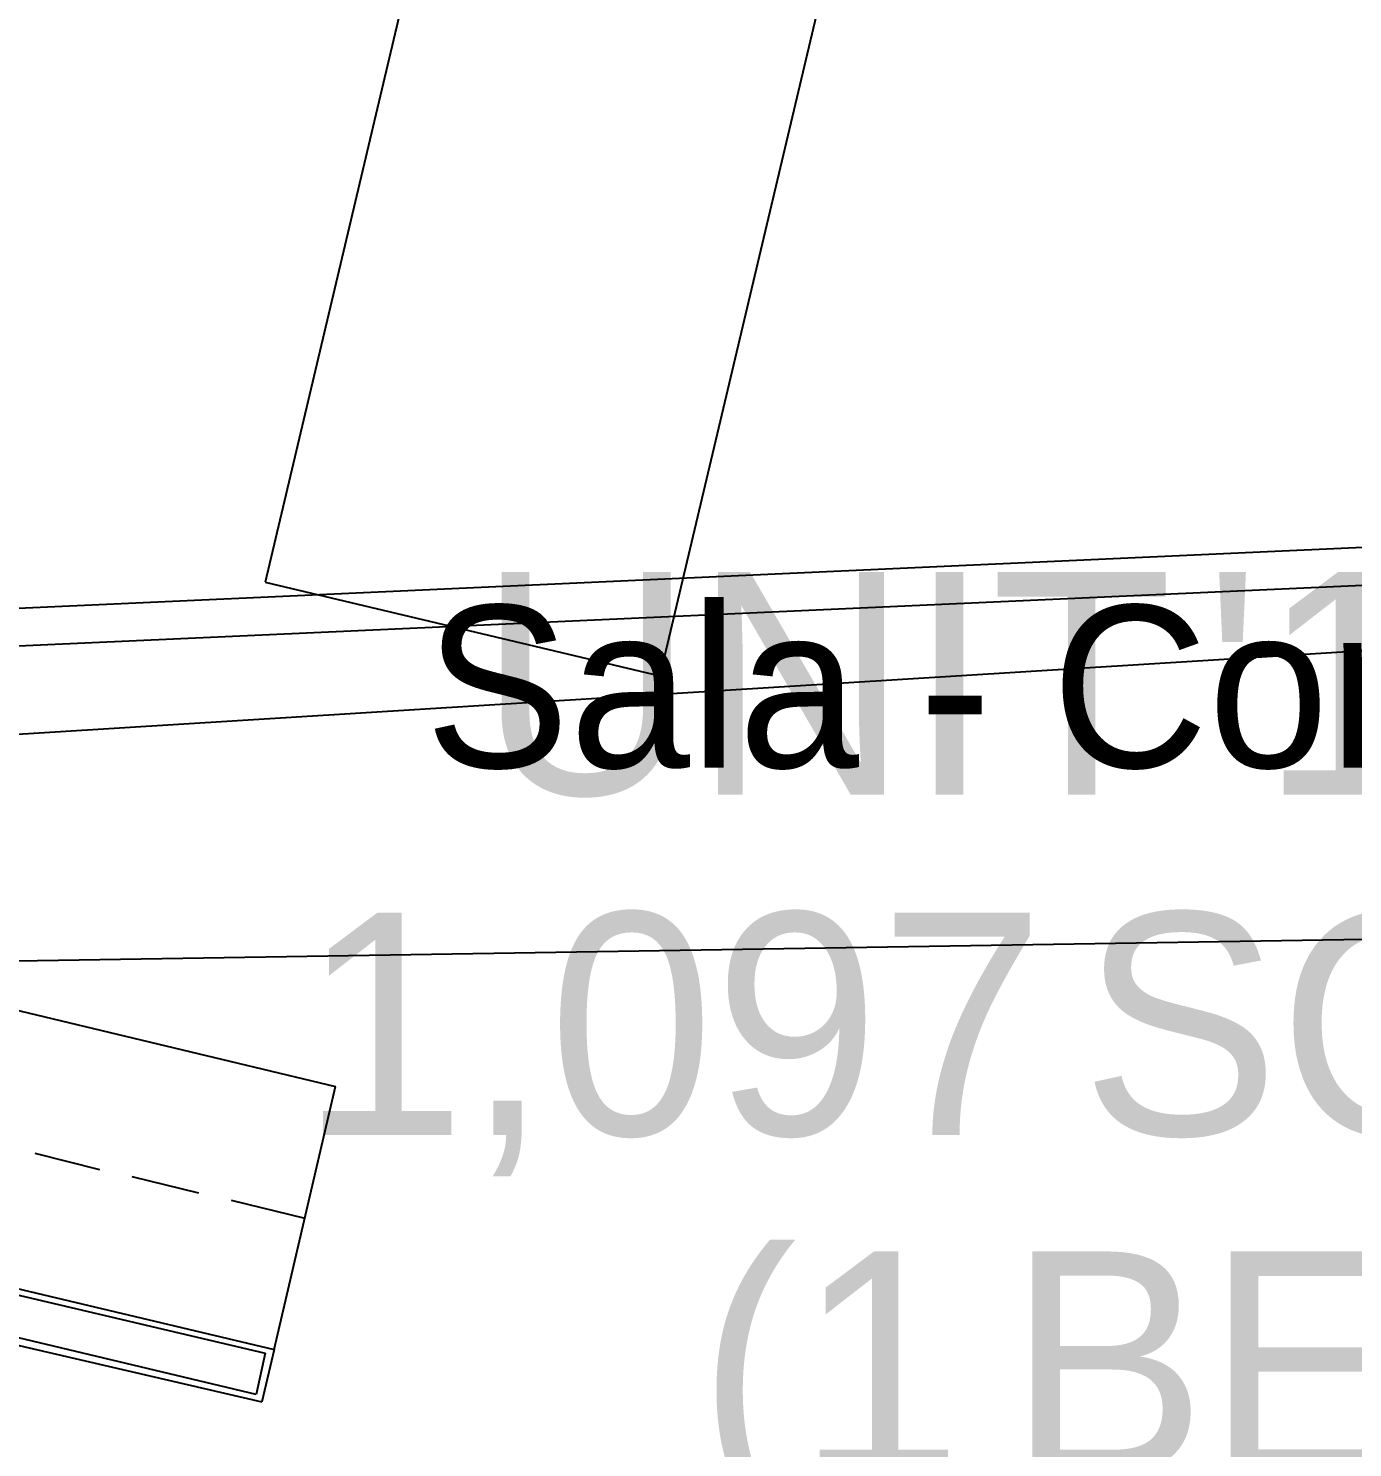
# Model space of a CAD drawing. Header units: feet. Extents: x -84 to 198, y -22 to 181.
# Drawn here: x 72.81 to 82.61, y 138.67 to 149.17 of the extents above; entities that cross this region are included whole.
import ezdxf
from ezdxf.enums import TextEntityAlignment as Align

# ---------------------------------------------------------------- set-up
doc = ezdxf.new("R2010")
doc.units = ezdxf.units.FT
for name, color, linetype in [('A-LINEA', 7, 'CONTINUOUS'), ('A-NOMBRE-ESPACIO', 2, 'CONTINUOUS'), ('A-TEXTO-PDF', 3, 'CONTINUOUS')]:
    doc.layers.add(name, color=color, linetype=linetype)

msp = doc.modelspace()

# ---------------------------------------------------------------- linework, layer by layer
at = {"layer": 'A-LINEA'}
for p, q in [((79.5067, 152.9378), (77.48, 144.3778)), ((76.3333, 152.5644), (74.56, 145.0711)), ((137.3218, 147.95), (37.3544, 141.7506)), ((137.2414, 147.8002), (39.8639, 143.3866)), ((137.0738, 147.512), (40.0569, 143.1148)), ((74.56, 145.0711), (77.48, 144.3778)), ((134.895, 143.2722), (37.2384, 141.6899)), ((70.3467, 142.4711), (75.08, 141.3378)), ((74.6267, 139.3911), (75.08, 141.3378)), ((67.9333, 140.9778), (74.6267, 139.3911)), ((67.9333, 140.9244), (74.56, 139.3644)), ((72.8533, 140.8444), (73.3333, 140.7244)), ((73.5733, 140.6711), (74.0667, 140.5511)), ((74.3067, 140.4978), (74.8533, 140.3644)), ((74.4933, 139.0578), (72.1467, 139.6178)), ((72.1733, 139.5511), (74.5333, 139.0044)), ((74.6267, 139.3911), (74.5333, 139.0044)), ((74.56, 139.3644), (74.4933, 139.0578))]:
    msp.add_line(p, q, dxfattribs=at)

# ---------------------------------------------------------------- texts
at = {"layer": 'A-NOMBRE-ESPACIO'}
msp.add_text('Sala - Comedor', height=1.2, dxfattribs=at).set_placement((81.36, 143.6978), align=Align.CENTER)
at = {"layer": 'A-TEXTO-PDF'}
for s, p in [("'1NC'", (84.1294, 143.4985)), ('UNIT', (78.7068, 143.4985)), ('1,097', (77.574, 140.9785)), ('SQ.', (82.4925, 140.9785)), ('(1', (78.7412, 138.4718)), ('BED)', (82.6855, 138.4718))]:
    msp.add_text(s, height=1.646, dxfattribs=at).set_placement(p, align=Align.CENTER)

doc.saveas('drawing.dxf')
